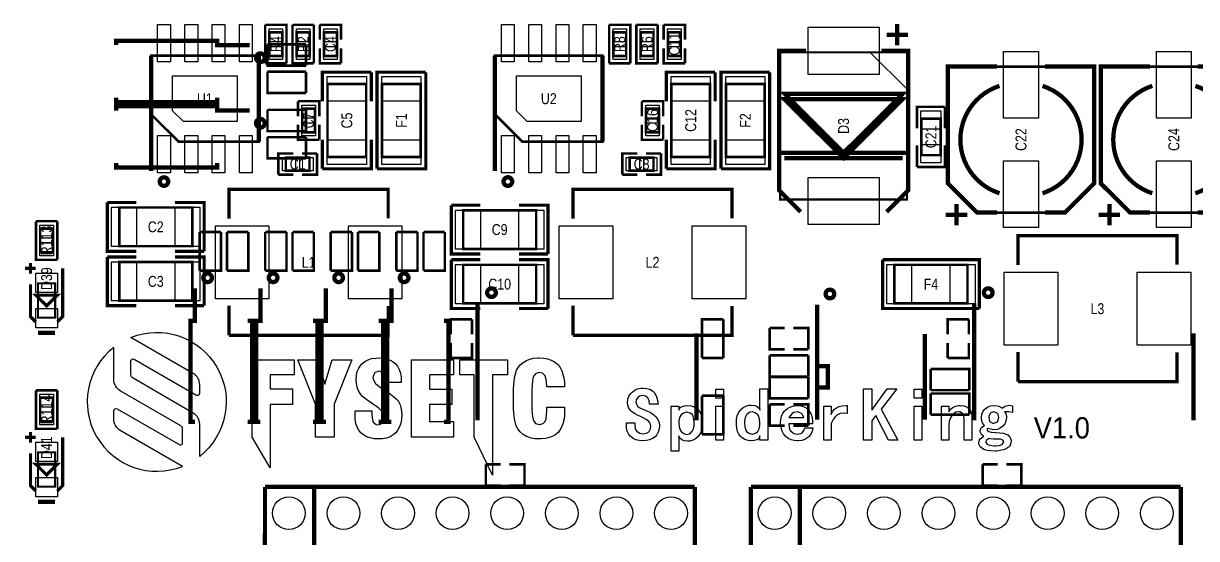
# Model space of a CAD drawing. Extents: x -26 to 196, y -14 to 133.
# Drawn here: x 24.6 to 79.2, y 47.1 to 71.1 of the extents above; entities that cross this region are included whole.
import ezdxf
from ezdxf.enums import TextEntityAlignment as Align

# ---------------------------------------------------------------- set-up
doc = ezdxf.new("R2010")
doc.units = 0
doc.header["$MEASUREMENT"] = 0
doc.layers.add('2', color=212, linetype='CONTINUOUS')

msp = doc.modelspace()

# ---------------------------------------------------------------- linework, layer by layer
at = {"layer": '2'}
for points in [[(31.41472, 69.27469), (30.81528, 69.27469), (30.81528, 71.02475), (31.41472, 71.02475)], [(32.68472, 69.27469), (32.08528, 69.27469), (32.08528, 71.02475), (32.68472, 71.02475)], [(33.95472, 69.27469), (33.35528, 69.27469), (33.35528, 71.02475), (33.95472, 71.02475)], [(35.22472, 69.27469), (34.62528, 69.27469), (34.62528, 71.02475), (35.22472, 71.02475)], [(47.41672, 69.27469), (46.81728, 69.27469), (46.81728, 71.02475), (47.41672, 71.02475)], [(48.68672, 69.27469), (48.08728, 69.27469), (48.08728, 71.02475), (48.68672, 71.02475)], [(49.95672, 69.27469), (49.35728, 69.27469), (49.35728, 71.02475), (49.95672, 71.02475)], [(51.22672, 69.27469), (50.62728, 69.27469), (50.62728, 71.02475), (51.22672, 71.02475)], [(36.00704, 70.81774), (36.63696, 70.81774), (36.63696, 70.20814), (36.00704, 70.20814)], [(37.90696, 70.20814), (37.27704, 70.20814), (37.27704, 70.81774), (37.90696, 70.81774)], [(38.54704, 70.81774), (39.17696, 70.81774), (39.17696, 70.20814), (38.54704, 70.20814)], [(52.00904, 70.81774), (52.63896, 70.81774), (52.63896, 70.20814), (52.00904, 70.20814)], [(53.90896, 70.20814), (53.27904, 70.20814), (53.27904, 70.81774), (53.90896, 70.81774)], [(54.54904, 70.81774), (55.17896, 70.81774), (55.17896, 70.20814), (54.54904, 70.20814)], [(61.08827, 70.88886), (64.38773, 70.88886), (64.38773, 68.68922), (61.08827, 68.68922)], [(36.00704, 69.99986), (36.63696, 69.99986), (36.63696, 69.39026), (36.00704, 69.39026)], [(37.90696, 69.39026), (37.27704, 69.39026), (37.27704, 69.99986), (37.90696, 69.99986)], [(38.54704, 69.99986), (39.17696, 69.99986), (39.17696, 69.39026), (38.54704, 69.39026)], [(52.00904, 69.99986), (52.63896, 69.99986), (52.63896, 69.39026), (52.00904, 69.39026)], [(53.90896, 69.39026), (53.27904, 69.39026), (53.27904, 69.99986), (53.90896, 69.99986)], [(54.54904, 69.99986), (55.17896, 69.99986), (55.17896, 69.39026), (54.54904, 69.39026)], [(65.68948, 69.72046), (65.68948, 68.0085), (63.97752, 69.72046)], [(71.80326, 66.65468), (70.18274, 66.65468), (70.18274, 69.75348), (71.80326, 69.75348)], [(78.91526, 66.65468), (77.29474, 66.65468), (77.29474, 69.75348), (78.91526, 69.75348)], [(34.52114, 66.49974), (32.01924, 66.49974), (31.51886, 67.00012), (31.51886, 68.62826), (34.52114, 68.62826)], [(40.53459, 67.44335), (38.71341, 67.44335), (38.71341, 68.60413), (40.53459, 68.60413)], [(43.07459, 67.44335), (41.25341, 67.44335), (41.25341, 68.60413), (43.07459, 68.60413)], [(50.52314, 66.49974), (48.02124, 66.49974), (47.52086, 67.00012), (47.52086, 68.62826), (50.52314, 68.62826)], [(56.53659, 67.44335), (54.71541, 67.44335), (54.71541, 68.60413), (56.53659, 68.60413)], [(59.07659, 67.44335), (57.25541, 67.44335), (57.25541, 68.60413), (59.07659, 68.60413)], [(38.16096, 66.65214), (37.53104, 66.65214), (37.53104, 67.26174), (38.16096, 67.26174)], [(54.16296, 66.65214), (53.53304, 66.65214), (53.53304, 67.26174), (54.16296, 67.26174)], [(67.26682, 66.14033), (66.33718, 66.14033), (66.33718, 67.00139), (67.26682, 67.00139)], [(38.16096, 65.83426), (37.53104, 65.83426), (37.53104, 66.44386), (38.16096, 66.44386)], [(54.16296, 65.83426), (53.53304, 65.83426), (53.53304, 66.44386), (54.16296, 66.44386)], [(31.41472, 64.10325), (30.81528, 64.10325), (30.81528, 65.85331), (31.41472, 65.85331)], [(32.68472, 64.10325), (32.08528, 64.10325), (32.08528, 65.85331), (32.68472, 65.85331)], [(33.95472, 64.10325), (33.35528, 64.10325), (33.35528, 65.85331), (33.95472, 65.85331)], [(35.22472, 64.10325), (34.62528, 64.10325), (34.62528, 65.85331), (35.22472, 65.85331)], [(40.53459, 64.49187), (38.71341, 64.49187), (38.71341, 65.65265), (40.53459, 65.65265)], [(43.07459, 64.49187), (41.25341, 64.49187), (41.25341, 65.65265), (43.07459, 65.65265)], [(47.41672, 64.10325), (46.81728, 64.10325), (46.81728, 65.85331), (47.41672, 65.85331)], [(48.68672, 64.10325), (48.08728, 64.10325), (48.08728, 65.85331), (48.68672, 65.85331)], [(49.95672, 64.10325), (49.35728, 64.10325), (49.35728, 65.85331), (49.95672, 65.85331)], [(51.22672, 64.10325), (50.62728, 64.10325), (50.62728, 65.85331), (51.22672, 65.85331)], [(56.53659, 64.49187), (54.71541, 64.49187), (54.71541, 65.65265), (56.53659, 65.65265)], [(59.07659, 64.49187), (57.25541, 64.49187), (57.25541, 65.65265), (59.07659, 65.65265)], [(67.26682, 64.57061), (66.33718, 64.57061), (66.33718, 65.43167), (67.26682, 65.43167)], [(37.23386, 64.83096), (37.23386, 64.20104), (36.62426, 64.20104), (36.62426, 64.83096)], [(38.05174, 64.83096), (38.05174, 64.20104), (37.44214, 64.20104), (37.44214, 64.83096)], [(53.23586, 64.83096), (53.23586, 64.20104), (52.62626, 64.20104), (52.62626, 64.83096)], [(54.05374, 64.83096), (54.05374, 64.20104), (53.44414, 64.20104), (53.44414, 64.83096)], [(71.80326, 61.56452), (70.18274, 61.56452), (70.18274, 64.66332), (71.80326, 64.66332)], [(78.91526, 61.56452), (77.29474, 61.56452), (77.29474, 64.66332), (78.91526, 64.66332)], [(64.38773, 61.69914), (61.08827, 61.69914), (61.08827, 63.89878), (64.38773, 63.89878)], [(29.83865, 62.50559), (29.83865, 60.68441), (28.67787, 60.68441), (28.67787, 62.50559)], [(32.79013, 62.50559), (32.79013, 60.68441), (31.62935, 60.68441), (31.62935, 62.50559)], [(45.84065, 62.37859), (45.84065, 60.55741), (44.67987, 60.55741), (44.67987, 62.37859)], [(48.79213, 62.37859), (48.79213, 60.55741), (47.63135, 60.55741), (47.63135, 62.37859)], [(25.96896, 61.06414), (25.33904, 61.06414), (25.33904, 61.67374), (25.96896, 61.67374)], [(33.50768, 58.2422), (33.50768, 61.6458), (35.99688, 61.6458), (35.99688, 58.2422)], [(39.69512, 58.2422), (39.69512, 61.6458), (42.18432, 61.6458), (42.18432, 58.2422)], [(49.50968, 58.2422), (49.50968, 61.6458), (51.99888, 61.6458), (51.99888, 58.2422)], [(55.69712, 58.2422), (55.69712, 61.6458), (58.18632, 61.6458), (58.18632, 58.2422)], [(25.96896, 60.24626), (25.33904, 60.24626), (25.33904, 60.85586), (25.96896, 60.85586)], [(29.83865, 59.96559), (29.83865, 58.14441), (28.67787, 58.14441), (28.67787, 59.96559)], [(32.79013, 59.96559), (32.79013, 58.14441), (31.62935, 58.14441), (31.62935, 59.96559)], [(45.84065, 59.83859), (45.84065, 58.01741), (44.67987, 58.01741), (44.67987, 59.83859)], [(48.79213, 59.83859), (48.79213, 58.01741), (47.63135, 58.01741), (47.63135, 59.83859)], [(64.7446, 58.01614), (64.7446, 59.83732), (65.90538, 59.83732), (65.90538, 58.01614)], [(67.69608, 58.01614), (67.69608, 59.83732), (68.85686, 59.83732), (68.85686, 58.01614)], [(25.15362, 59.44108), (26.15438, 59.44108), (26.15438, 58.54192), (25.15362, 58.54192)], [(70.21068, 56.0832), (70.21068, 59.4868), (72.69988, 59.4868), (72.69988, 56.0832)], [(76.39812, 56.0832), (76.39812, 59.4868), (78.88732, 59.4868), (78.88732, 56.0832)], [(26.15438, 56.89092), (25.15362, 56.89092), (25.15362, 57.79008), (26.15438, 57.79008)], [(35.21456, 51.80584), (35.21456, 55.40502), (37.17798, 55.40502), (37.17798, 54.70652), (36.06038, 54.70652), (36.06038, 54.0512), (37.09416, 54.0512), (37.09416, 53.3273), (36.06038, 53.3273), (36.06038, 50.37836)], [(39.03472, 51.80584), (38.17112, 51.80584), (38.17112, 53.32984), (37.34562, 55.40502), (38.24986, 55.40502), (38.5953, 54.26456), (38.94836, 55.40502), (39.86022, 55.40502), (39.03472, 53.32984)], [(42.08272, 52.28336), (42.00398, 52.13604), (41.90238, 52.00904), (41.77792, 51.90236), (41.63314, 51.82108), (41.4655, 51.76012), (41.28262, 51.7271), (41.10228, 51.71948), (40.89146, 51.72964), (40.7035, 51.7652), (40.5384, 51.82108), (40.3987, 51.90236), (40.28186, 51.99888), (40.1828, 52.1208), (40.10406, 52.26812), (40.05072, 52.43322), (40.01516, 52.62372), (40.005, 52.82946), (40.00754, 52.90312), (40.01516, 53.02504), (40.78732, 53.02504), (40.78732, 52.9209), (40.80002, 52.69992), (40.83812, 52.5399), (40.8559, 52.5018), (40.9829, 52.39512), (41.09212, 52.37988), (41.25976, 52.43322), (41.30294, 52.47386), (41.37152, 52.62626), (41.38168, 52.72532), (41.3512, 52.86502), (41.26992, 53.00218), (41.13022, 53.1368), (41.00322, 53.2257), (40.91178, 53.2892), (40.87114, 53.3146), (40.66032, 53.46192), (40.49268, 53.58892), (40.35806, 53.69814), (40.26916, 53.79466), (40.23868, 53.83022), (40.15232, 53.9877), (40.10406, 54.12486), (40.0685, 54.30012), (40.05834, 54.48046), (40.07104, 54.68112), (40.11168, 54.85892), (40.17772, 55.01894), (40.2717, 55.15864), (40.33012, 55.22214), (40.45966, 55.32628), (40.60952, 55.40756), (40.7797, 55.45836), (40.9702, 55.4863), (41.0845, 55.49138), (41.29024, 55.47868), (41.4782, 55.44566), (41.6433, 55.38724), (41.78554, 55.30596), (41.87952, 55.22722), (41.98366, 55.10276), (42.06494, 54.95544), (42.12082, 54.78526), (42.14622, 54.59476), (42.15384, 54.46268), (42.1513, 54.40426), (42.14876, 54.34584), (41.39438, 54.34584), (41.39438, 54.38902), (41.3766, 54.59476), (41.32326, 54.74716), (41.18864, 54.85638), (41.10736, 54.86908), (40.93972, 54.81066), (40.91432, 54.78526), (40.84828, 54.62524), (40.84066, 54.5592), (40.87368, 54.43474), (40.96258, 54.30266), (41.1099, 54.17058), (41.25468, 54.07152), (41.36898, 53.99786), (41.45788, 53.93944), (41.65854, 53.80736), (41.81856, 53.6829), (41.94048, 53.57114), (42.0243, 53.46954), (42.0243, 53.467), (42.10558, 53.30444), (42.14368, 53.1876), (42.17416, 53.0098), (42.18178, 52.84216), (42.17162, 52.63642), (42.1386, 52.451)], [(44.59478, 51.80584), (42.63644, 51.80584), (42.63644, 55.40502), (44.59478, 55.40502), (44.59478, 54.70652), (43.47464, 54.70652), (43.47464, 54.04358), (44.50842, 54.04358), (44.50842, 53.32222), (43.47464, 53.32222), (43.47464, 52.53736), (44.59478, 52.53736)], [(47.10684, 55.40502), (47.10684, 54.70652), (46.39818, 54.70652), (46.39818, 50.0253), (45.5549, 51.80584), (45.5549, 54.70652), (44.88434, 54.70652), (44.88434, 55.40502)], [(47.50562, 52.32908), (47.45228, 52.50942), (47.42434, 52.65674), (47.4091, 52.78628), (47.3964, 52.94122), (47.3837, 53.1241), (47.37862, 53.33238), (47.37608, 53.5686), (47.37608, 53.60416), (47.37862, 53.84546), (47.3837, 54.05628), (47.39386, 54.2417), (47.40656, 54.40172), (47.41926, 54.53634), (47.42434, 54.55412), (47.46752, 54.75732), (47.52594, 54.92496), (47.57928, 55.02148), (47.69358, 55.16626), (47.82566, 55.28564), (47.97806, 55.372), (48.13554, 55.43296), (48.3108, 55.4736), (48.50638, 55.48884), (48.56734, 55.49138), (48.77562, 55.48122), (48.96358, 55.4482), (49.13376, 55.39232), (49.28108, 55.31358), (49.40554, 55.21452), (49.45634, 55.16372), (49.55032, 55.0418), (49.62398, 54.89702), (49.6824, 54.737), (49.72304, 54.55666), (49.7459, 54.35346), (49.75098, 54.1782), (49.75098, 54.14518), (48.9331, 54.14772), (48.9204, 54.37632), (48.88992, 54.55158), (48.84928, 54.66334), (48.7299, 54.78272), (48.58258, 54.81066), (48.41494, 54.76748), (48.30826, 54.6354), (48.30572, 54.63286), (48.28032, 54.53888), (48.25746, 54.40426), (48.24476, 54.229), (48.23206, 54.00548), (48.22952, 53.74386), (48.22952, 53.67274), (48.22952, 53.60416), (48.23206, 53.3273), (48.23968, 53.09108), (48.25238, 52.8955), (48.27016, 52.74056), (48.29048, 52.6288), (48.30572, 52.58308), (48.40478, 52.44338), (48.56734, 52.39258), (48.58258, 52.39258), (48.75784, 52.4383), (48.84928, 52.53228), (48.89246, 52.65674), (48.91786, 52.84216), (48.92294, 53.04028), (48.92294, 53.19776), (49.75098, 53.19776), (49.75606, 53.12918), (49.75606, 53.01742), (49.74844, 52.79644), (49.7205, 52.59832), (49.67732, 52.42052), (49.61636, 52.26558), (49.54016, 52.12842), (49.4665, 52.03952), (49.34966, 51.9303), (49.2125, 51.84648), (49.05248, 51.78298), (48.87214, 51.7398), (48.66894, 51.71948), (48.58258, 51.71948), (48.38446, 51.7271), (48.20158, 51.76012), (48.03902, 51.81092), (47.98314, 51.83632), (47.82566, 51.92776), (47.69104, 52.0446), (47.57928, 52.18938)], [(53.07838, 51.6763), (52.94884, 51.7398), (52.83708, 51.82616), (52.82692, 51.83632), (52.73548, 51.95062), (52.67198, 52.08524), (52.63896, 52.2351), (52.63388, 52.33416), (52.63388, 52.46116), (53.0225, 52.46116), (53.0225, 52.3494), (53.0479, 52.18684), (53.12156, 52.06746), (53.13426, 52.0573), (53.2638, 51.9811), (53.39842, 51.95824), (53.56352, 51.9811), (53.6829, 52.04968), (53.68798, 52.0573), (53.75656, 52.19192), (53.7718, 52.32146), (53.7337, 52.45862), (53.66004, 52.54498), (53.55844, 52.62626), (53.4162, 52.705), (53.3146, 52.75072), (53.14696, 52.82438), (53.00472, 52.90058), (52.89296, 52.9844), (52.84216, 53.03012), (52.75072, 53.15204), (52.69992, 53.2892), (52.68976, 53.4035), (52.705, 53.56352), (52.75326, 53.70576), (52.83454, 53.82768), (52.89804, 53.89118), (53.01996, 53.98516), (53.15458, 54.04612), (53.3019, 54.07914), (53.39842, 54.08422), (53.57114, 54.07152), (53.71846, 54.03088), (53.84038, 53.9623), (53.9369, 53.86578), (53.93944, 53.86324), (54.01564, 53.72862), (54.07152, 53.58638), (54.09946, 53.43652), (54.10454, 53.33492), (53.70322, 53.33492), (53.69052, 53.49748), (53.6321, 53.62702), (53.5178, 53.71592), (53.39842, 53.73878), (53.24094, 53.7083), (53.1622, 53.65496), (53.08854, 53.53304), (53.07838, 53.44414), (53.11648, 53.29936), (53.14696, 53.2511), (53.2257, 53.1876), (53.36794, 53.11394), (53.53558, 53.04282), (53.69052, 52.97678), (53.82514, 52.89804), (53.94452, 52.80914), (54.00802, 52.75072), (54.102, 52.62118), (54.15788, 52.48402), (54.17566, 52.3494), (54.16042, 52.1843), (54.11724, 52.03952), (54.04866, 51.91252), (53.96484, 51.82108), (53.848, 51.73472), (53.71338, 51.6763), (53.56352, 51.6382), (53.39842, 51.6255), (53.23078, 51.6382)], [(56.79694, 53.61178), (56.79694, 54.04358), (57.15762, 54.04358), (57.15762, 53.61178)], [(58.7883, 51.72964), (58.72226, 51.68138), (58.57748, 51.6382), (58.4454, 51.6255), (58.29046, 51.64328), (58.14822, 51.689), (58.02122, 51.76774), (57.94502, 51.83632), (57.86628, 51.94046), (57.80786, 52.06746), (57.76976, 52.21986), (57.75198, 52.39004), (57.74944, 52.46116), (57.7596, 52.63642), (57.79262, 52.7939), (57.84596, 52.92852), (57.91962, 53.04282), (57.94502, 53.07076), (58.06186, 53.1749), (58.19394, 53.24602), (58.33618, 53.28412), (58.4454, 53.29428), (58.60542, 53.27396), (58.72226, 53.22316), (58.83402, 53.11648), (58.84672, 53.05552), (58.84672, 54.05882), (59.2074, 54.05882), (59.2074, 51.65344), (58.84672, 51.65344), (58.84672, 51.86172)], [(63.67018, 51.65344), (63.67018, 54.05882), (64.0588, 54.05882), (64.0588, 53.05552), (64.76492, 54.05882), (65.20942, 54.05882), (64.48806, 53.0987), (65.2653, 51.65344), (64.8335, 51.65344), (64.2366, 52.8066), (64.0588, 52.55768), (64.0588, 51.65344)], [(66.0146, 53.61178), (66.0146, 54.04358), (66.37528, 54.04358), (66.37528, 53.61178)], [(25.96896, 53.19014), (25.33904, 53.19014), (25.33904, 53.79974), (25.96896, 53.79974)], [(25.96896, 52.37226), (25.33904, 52.37226), (25.33904, 52.98186), (25.96896, 52.98186)], [(55.09006, 51.78806), (55.0672, 51.86172), (55.0672, 51.15306), (54.71922, 51.15306), (54.71922, 53.2511), (55.0672, 53.2511), (55.0672, 53.05552), (55.13832, 53.17744), (55.19166, 53.21046), (55.33136, 53.26126), (55.48122, 53.27904), (55.6387, 53.26126), (55.7784, 53.213), (55.90286, 53.13426), (55.9689, 53.07076), (56.05272, 52.96408), (56.11622, 52.83708), (56.15686, 52.68976), (56.17464, 52.52212), (56.17718, 52.46116), (56.16702, 52.28336), (56.134, 52.12588), (56.08066, 51.99126), (56.007, 51.87696), (55.9689, 51.83632), (55.8546, 51.72964), (55.72506, 51.65598), (55.58282, 51.62042), (55.48122, 51.6128), (55.3212, 51.63312), (55.20436, 51.68138)], [(55.0672, 52.46116), (55.08244, 52.28844), (55.12816, 52.14874), (55.17642, 52.07), (55.29834, 51.96586), (55.42788, 51.9303), (55.57774, 51.96332), (55.68442, 52.05984), (55.69204, 52.07), (55.75046, 52.19192), (55.78348, 52.34686), (55.78856, 52.46116), (55.77586, 52.63134), (55.73522, 52.77358), (55.70474, 52.83454), (55.59298, 52.92598), (55.44312, 52.96154), (55.42788, 52.96154), (55.2831, 52.92598), (55.17642, 52.83454), (55.10784, 52.71262), (55.07228, 52.56276)], [(56.79694, 51.65344), (56.79694, 53.2511), (57.15762, 53.2511), (57.15762, 51.65344)], [(58.12536, 52.46116), (58.13806, 52.2859), (58.18124, 52.14366), (58.22188, 52.07), (58.33364, 51.9811), (58.4835, 51.94554), (58.50128, 51.94554), (58.63844, 51.9811), (58.7502, 52.07), (58.80862, 52.19192), (58.84164, 52.34686), (58.84672, 52.46116), (58.83148, 52.63134), (58.7883, 52.77104), (58.7502, 52.83454), (58.62828, 52.94122), (58.50128, 52.97424), (58.34888, 52.94376), (58.23458, 52.85486), (58.22188, 52.83454), (58.16092, 52.7177), (58.13044, 52.56276)], [(60.79744, 51.64836), (60.6425, 51.62804), (60.59932, 51.6255), (60.43676, 51.6382), (60.29198, 51.67884), (60.1599, 51.74488), (60.04306, 51.83632), (60.03036, 51.84902), (59.93892, 51.95824), (59.87542, 52.08778), (59.8297, 52.23256), (59.80938, 52.39512), (59.80938, 52.46116), (59.81954, 52.62626), (59.8551, 52.77612), (59.91606, 52.91074), (60.00242, 53.02758), (60.03036, 53.05552), (60.14466, 53.15204), (60.27674, 53.22062), (60.42152, 53.26126), (60.579, 53.27904), (60.59932, 53.27904), (60.75934, 53.2638), (60.90412, 53.22062), (61.03112, 53.14442), (61.0997, 53.08346), (61.17336, 52.98694), (61.22924, 52.86756), (61.26988, 52.7177), (61.28766, 52.54498), (61.29274, 52.41798), (60.18276, 52.41798), (60.20054, 52.24526), (60.25896, 52.11318), (60.30722, 52.0573), (60.42914, 51.97602), (60.58408, 51.94554), (60.59932, 51.94554), (60.75426, 51.97348), (60.8076, 52.00142), (60.88888, 52.11064), (60.93206, 52.23764), (61.30544, 52.23764), (61.27496, 52.08016), (61.214, 51.943), (61.1251, 51.82616), (61.07176, 51.78044), (60.93968, 51.69916)], [(60.77966, 52.90566), (60.64758, 52.96662), (60.57138, 52.97424), (60.41898, 52.94376), (60.3504, 52.90566), (60.24626, 52.79644), (60.198, 52.71008), (60.88888, 52.71008), (60.83046, 52.8574)], [(61.82106, 53.2511), (62.1665, 53.2511), (62.1665, 52.86248), (62.21984, 52.99964), (62.32144, 53.1114), (62.40272, 53.16728), (62.52972, 53.2257), (62.6745, 53.26126), (62.84214, 53.27904), (62.9031, 53.27904), (62.9031, 52.90566), (62.72784, 52.91328), (62.57798, 52.8955), (62.45352, 52.84216), (62.4459, 52.83454), (62.34176, 52.74564), (62.25032, 52.62372), (62.17158, 52.47132), (62.1665, 52.46116), (62.1665, 51.65344), (61.82106, 51.65344)], [(66.0146, 51.65344), (66.0146, 53.2511), (66.37528, 53.2511), (66.37528, 51.65344)], [(67.29222, 51.65344), (67.29222, 53.2511), (67.63766, 53.2511), (67.63766, 52.97424), (67.71132, 53.0987), (67.818, 53.18252), (67.945, 53.24348), (68.0974, 53.2765), (68.17868, 53.27904), (68.34632, 53.26126), (68.48094, 53.20284), (68.5673, 53.12664), (68.65366, 53.00726), (68.69938, 52.86502), (68.70446, 52.76596), (68.70446, 51.65344), (68.34378, 51.65344), (68.34378, 52.68214), (68.31584, 52.83708), (68.2752, 52.90566), (68.15074, 52.98186), (68.09486, 52.98694), (67.9577, 52.959), (67.83578, 52.86756), (67.79006, 52.82184), (67.70624, 52.69484), (67.65544, 52.5526), (67.63766, 52.39766), (67.63766, 52.39004), (67.63766, 51.65344)], [(69.44106, 52.2097), (69.42582, 52.18176), (69.41312, 52.12588), (69.49694, 52.0573), (69.61124, 52.02682), (69.79666, 52.01412), (69.81444, 52.01412), (70.01256, 52.00904), (70.17512, 51.98618), (70.30466, 51.94554), (70.38594, 51.9049), (70.49008, 51.78552), (70.5358, 51.64836), (70.53834, 51.6128), (70.5104, 51.46548), (70.43674, 51.35118), (70.3072, 51.26736), (70.30212, 51.26482), (70.16496, 51.20894), (70.01764, 51.17338), (69.85762, 51.1556), (69.78904, 51.15306), (69.596, 51.16068), (69.43344, 51.181), (69.29882, 51.21656), (69.22008, 51.25212), (69.09308, 51.35372), (69.03212, 51.47818), (69.0245, 51.54168), (69.06768, 51.68392), (69.09308, 51.72456), (69.21754, 51.81854), (69.26072, 51.83632), (69.14896, 51.9176), (69.09816, 52.05476), (69.09308, 52.09794), (69.14134, 52.24018), (69.1642, 52.26558), (69.28866, 52.3494), (69.20484, 52.46878), (69.19214, 52.5018), (69.1515, 52.64912), (69.14896, 52.71008), (69.16928, 52.86756), (69.22516, 53.00472), (69.3166, 53.1114), (69.43598, 53.20538), (69.57314, 53.26126), (69.72808, 53.27904), (69.73316, 53.27904), (69.89064, 53.25872), (69.95414, 53.2384), (70.09384, 53.1622), (70.10908, 53.15458), (70.231, 53.23078), (70.30212, 53.26634), (70.43674, 53.28666), (70.59422, 53.26634), (70.59422, 52.9463), (70.42404, 52.97678), (70.358, 52.98694), (70.2183, 52.97424), (70.28688, 52.90566), (70.31482, 52.75834), (70.31482, 52.71008), (70.2945, 52.5526), (70.23862, 52.41544), (70.14972, 52.30622), (70.03034, 52.21478), (69.89318, 52.1589), (69.7357, 52.14112), (69.73316, 52.14112), (69.58076, 52.16906)], [(69.8754, 52.49164), (69.89826, 52.51704), (69.9516, 52.64912), (69.95414, 52.71008), (69.92366, 52.86502), (69.89826, 52.90566), (69.7738, 52.9717), (69.73316, 52.97424), (69.5833, 52.9336), (69.55282, 52.90566), (69.49948, 52.7685), (69.49694, 52.71008), (69.52742, 52.5526), (69.55282, 52.51704), (69.68236, 52.44846), (69.73316, 52.44592)], [(25.15362, 51.56708), (26.15438, 51.56708), (26.15438, 50.66792), (25.15362, 50.66792)], [(70.0405, 51.7017), (69.87032, 51.70932), (69.72046, 51.70932), (69.56552, 51.72964), (69.50964, 51.73726), (69.38518, 51.65344), (69.34454, 51.56962), (69.4309, 51.46548), (69.44106, 51.4604), (69.55282, 51.42484), (69.723, 51.40452), (69.80174, 51.40452), (69.97954, 51.41976), (70.104, 51.45786), (70.10908, 51.4604), (70.19036, 51.57978), (70.19036, 51.58486), (70.14972, 51.66868)], [(26.15438, 49.01692), (25.15362, 49.01692), (25.15362, 49.91608), (26.15438, 49.91608)]]:
    msp.add_lwpolyline(points, close=True, dxfattribs=at)
for points, const_width in [([(36.8173, 69.20484), (36.8173, 71.00316), (35.8267, 71.00316)], 0.11938), ([(35.8267, 69.20484), (35.8267, 71.00316)], 0.11938), ([(37.0967, 71.00316), (37.0967, 69.20484), (38.0873, 69.20484)], 0.11938), ([(38.0873, 71.00316), (37.0967, 71.00316)], 0.11938), ([(38.0873, 71.00316), (38.0873, 69.20484)], 0.11938), ([(39.3573, 70.30466), (39.3573, 71.00316), (38.3667, 71.00316)], 0.11938), ([(38.3667, 70.30466), (38.3667, 71.00316)], 0.11938), ([(52.8193, 69.20484), (52.8193, 71.00316), (51.8287, 71.00316)], 0.11938), ([(51.8287, 69.20484), (51.8287, 71.00316)], 0.11938), ([(53.0987, 71.00316), (53.0987, 69.20484), (54.0893, 69.20484)], 0.11938), ([(54.0893, 71.00316), (53.0987, 71.00316)], 0.11938), ([(54.0893, 71.00316), (54.0893, 69.20484)], 0.11938), ([(55.3593, 70.30466), (55.3593, 71.00316), (54.3687, 71.00316)], 0.11938), ([(54.3687, 70.30466), (54.3687, 71.00316)], 0.11938), ([(65.23736, 70.04304), (65.23736, 71.0438)], 0.20066), ([(36.02228, 70.65518), (36.62172, 70.65518), (36.62172, 69.55282), (36.02228, 69.55282), (36.02228, 70.65518)], 0.11938), ([(37.89172, 69.55282), (37.29228, 69.55282), (37.29228, 70.65518), (37.89172, 70.65518), (37.89172, 69.55282)], 0.11938), ([(38.56228, 70.65518), (39.16172, 70.65518), (39.16172, 69.55282), (38.56228, 69.55282), (38.56228, 70.65518)], 0.11938), ([(52.02428, 70.65518), (52.62372, 70.65518), (52.62372, 69.55282), (52.02428, 69.55282), (52.02428, 70.65518)], 0.11938), ([(53.89372, 69.55282), (53.29428, 69.55282), (53.29428, 70.65518), (53.89372, 70.65518), (53.89372, 69.55282)], 0.11938), ([(54.56428, 70.65518), (55.16372, 70.65518), (55.16372, 69.55282), (54.56428, 69.55282), (54.56428, 70.65518)], 0.11938), ([(65.73774, 70.54342), (64.73698, 70.54342)], 0.20066), ([(35.1028, 70.05828), (33.5915, 70.05828), (33.5915, 70.26402), (28.8925, 70.26402), (28.8925, 70.05828)], 0.20066), ([(37.72916, 69.1007), (35.93084, 69.1007), (35.93084, 70.0913)], 0.11938), ([(37.72916, 70.0913), (35.93084, 70.0913)], 0.11938), ([(37.72916, 70.0913), (37.72916, 69.1007)], 0.11938), ([(38.3667, 69.90334), (38.3667, 69.20484), (39.3573, 69.20484)], 0.11938), ([(39.3573, 69.90334), (39.3573, 69.20484)], 0.11938), ([(54.3687, 69.90334), (54.3687, 69.20484), (55.3593, 69.20484)], 0.11938), ([(55.3593, 69.90334), (55.3593, 69.20484)], 0.11938), ([(60.73902, 62.2935), (59.73826, 63.29426), (59.73826, 69.79412), (60.98794, 69.79412)], 0.20066), ([(64.48806, 69.79412), (65.73774, 69.79412), (65.73774, 63.29426), (64.73698, 62.2935)], 0.20066), ([(30.51556, 64.20358), (30.51556, 69.56298)], 0.20066), ([(35.51936, 65.56502), (31.79064, 65.56502), (30.52064, 66.83502), (30.52064, 69.56298), (35.51936, 69.56298), (35.51936, 65.56502)], 0.11938), ([(35.52444, 65.56502), (35.52444, 69.56298)], 0.20066), ([(46.51756, 64.20358), (46.51756, 69.56298)], 0.20066), ([(51.52136, 65.56502), (47.79264, 65.56502), (46.52264, 66.83502), (46.52264, 69.56298), (51.52136, 69.56298), (51.52136, 65.56502)], 0.11938), ([(51.52644, 65.56502), (51.52644, 69.56298)], 0.20066), ([(65.68948, 62.86754), (59.78652, 62.86754), (59.78652, 69.72046), (65.68948, 69.72046), (65.68948, 62.86754)], 0.09906), ([(35.8267, 69.20484), (36.8173, 69.20484)], 0.11938), ([(37.72916, 67.8307), (35.93084, 67.8307), (35.93084, 68.8213)], 0.11938), ([(37.72916, 68.8213), (35.93084, 68.8213)], 0.11938), ([(37.72916, 68.8213), (37.72916, 67.8307)], 0.11938), ([(38.48862, 67.44716), (38.48862, 68.79844), (40.75938, 68.79844)], 0.14986), ([(40.75938, 67.44716), (40.75938, 68.79844)], 0.14986), ([(41.02862, 64.29756), (41.02862, 68.79844), (43.29938, 68.79844)], 0.14986), ([(43.29938, 68.79844), (43.29938, 64.29756), (41.02862, 64.29756)], 0.14986), ([(51.8287, 69.20484), (52.8193, 69.20484)], 0.11938), ([(54.49062, 67.44716), (54.49062, 68.79844), (56.76138, 68.79844)], 0.14986), ([(56.76138, 67.44716), (56.76138, 68.79844)], 0.14986), ([(57.03062, 64.29756), (57.03062, 68.79844), (59.30138, 68.79844)], 0.14986), ([(59.30138, 68.79844), (59.30138, 64.29756), (57.03062, 64.29756)], 0.14986), ([(69.88302, 69.06006), (67.59194, 69.06006), (67.59194, 63.61938), (68.95338, 62.25794), (69.88302, 62.25794)], 0.20066), ([(67.59194, 69.06006), (74.39406, 69.06006), (74.39406, 63.61938), (73.03262, 62.25794), (68.95338, 62.25794), (67.59194, 63.61938), (67.59194, 69.06006)], 0.11938), ([(72.10298, 69.06006), (74.39406, 69.06006), (74.39406, 63.61938), (73.03262, 62.25794), (72.10298, 62.25794)], 0.20066), ([(76.99502, 69.06006), (74.70394, 69.06006), (74.70394, 63.61938), (76.06538, 62.25794), (76.99502, 62.25794)], 0.20066), ([(74.70394, 69.06006), (81.50606, 69.06006), (81.50606, 63.61938), (80.14462, 62.25794), (76.06538, 62.25794), (74.70394, 63.61938), (74.70394, 69.06006)], 0.11938), ([(79.21498, 69.06006), (81.50606, 69.06006), (81.50606, 63.61938), (80.14462, 62.25794), (79.21498, 62.25794)], 0.20066), ([(40.52316, 64.84874), (38.72484, 64.84874), (38.72484, 68.24726), (40.52316, 68.24726), (40.52316, 64.84874)], 0.11938), ([(43.06316, 64.84874), (41.26484, 64.84874), (41.26484, 68.24726), (43.06316, 68.24726), (43.06316, 64.84874)], 0.11938), ([(56.52516, 64.84874), (54.72684, 64.84874), (54.72684, 68.24726), (56.52516, 68.24726), (56.52516, 64.84874)], 0.11938), ([(59.06516, 64.84874), (57.26684, 64.84874), (57.26684, 68.24726), (59.06516, 68.24726), (59.06516, 64.84874)], 0.11938), ([(33.5915, 67.60972), (33.5915, 67.40398), (28.8925, 67.40398), (28.8925, 67.60972)], 0.20066), ([(62.738, 65.04432), (65.48882, 67.79514), (59.98718, 67.79514), (62.738, 65.04432)], 0.20066), ([(35.1028, 67.01028), (33.5915, 67.01028), (33.5915, 67.21602), (28.8925, 67.21602), (28.8925, 67.01028)], 0.20066), ([(38.3413, 66.74866), (38.3413, 67.44716), (37.3507, 67.44716)], 0.11938), ([(37.3507, 66.74866), (37.3507, 67.44716)], 0.11938), ([(38.14572, 65.99682), (37.54628, 65.99682), (37.54628, 67.09918), (38.14572, 67.09918), (38.14572, 65.99682)], 0.11938), ([(54.3433, 66.74866), (54.3433, 67.44716), (53.3527, 67.44716)], 0.11938), ([(53.3527, 66.74866), (53.3527, 67.44716)], 0.11938), ([(54.14772, 65.99682), (53.54828, 65.99682), (53.54828, 67.09918), (54.14772, 67.09918), (54.14772, 65.99682)], 0.11938), ([(62.738, 64.79286), (65.48882, 67.54368), (59.98718, 67.54368), (62.738, 64.79286)], 0.20066), ([(66.15684, 66.18478), (66.15684, 67.18554), (67.44716, 67.18554)], 0.11938), ([(67.44716, 66.18478), (67.44716, 67.18554)], 0.11938), ([(37.72916, 66.0527), (35.93084, 66.0527), (35.93084, 67.0433)], 0.11938), ([(37.72916, 67.0433), (35.93084, 67.0433)], 0.11938), ([(37.72916, 67.0433), (37.72916, 66.0527)], 0.11938), ([(67.25158, 64.9351), (66.35242, 64.9351), (66.35242, 66.6369), (67.25158, 66.6369), (67.25158, 64.9351)], 0.11938), ([(37.3507, 66.34734), (37.3507, 65.64884), (38.3413, 65.64884)], 0.11938), ([(38.3413, 66.34734), (38.3413, 65.64884)], 0.11938), ([(53.3527, 66.34734), (53.3527, 65.64884), (54.3433, 65.64884)], 0.11938), ([(54.3433, 66.34734), (54.3433, 65.64884)], 0.11938), ([(37.72916, 64.7827), (35.93084, 64.7827), (35.93084, 65.7733)], 0.11938), ([(37.72916, 65.7733), (35.93084, 65.7733)], 0.11938), ([(37.72916, 65.7733), (37.72916, 64.7827)], 0.11938), ([(40.75938, 65.64884), (40.75938, 64.29756), (38.48862, 64.29756)], 0.14986), ([(38.48862, 65.64884), (38.48862, 64.29756)], 0.14986), ([(56.76138, 65.64884), (56.76138, 64.29756), (54.49062, 64.29756)], 0.14986), ([(54.49062, 65.64884), (54.49062, 64.29756)], 0.14986), ([(37.13734, 65.0113), (36.43884, 65.0113), (36.43884, 64.0207)], 0.11938), ([(37.53866, 64.0207), (38.23716, 64.0207), (38.23716, 65.0113)], 0.11938), ([(37.53866, 65.0113), (38.23716, 65.0113)], 0.11938), ([(53.13934, 65.0113), (52.44084, 65.0113), (52.44084, 64.0207)], 0.11938), ([(53.54066, 64.0207), (54.23916, 64.0207), (54.23916, 65.0113)], 0.11938), ([(53.54066, 65.0113), (54.23916, 65.0113)], 0.11938), ([(59.78652, 65.04432), (65.68948, 65.04432)], 0.20066), ([(67.44716, 65.38722), (67.44716, 64.38646), (66.15684, 64.38646)], 0.11938), ([(66.15684, 65.38722), (66.15684, 64.38646)], 0.11938), ([(33.5915, 64.56172), (33.5915, 64.35598), (28.8925, 64.35598), (28.8925, 64.56172)], 0.20066), ([(37.88918, 64.81572), (37.88918, 64.21628), (36.78682, 64.21628), (36.78682, 64.81572), (37.88918, 64.81572)], 0.11938), ([(53.89118, 64.81572), (53.89118, 64.21628), (52.78882, 64.21628), (52.78882, 64.81572), (53.89118, 64.81572)], 0.11938), ([(65.48882, 64.79286), (59.98718, 64.79286)], 0.20066), ([(37.13734, 64.0207), (36.43884, 64.0207)], 0.11938), ([(53.13934, 64.0207), (52.44084, 64.0207)], 0.11938), ([(41.54678, 61.99378), (41.54678, 63.34506), (34.14522, 63.34506), (34.14522, 61.976)], 0.1524), ([(57.54878, 61.99378), (57.54878, 63.34506), (50.14722, 63.34506), (50.14722, 61.976)], 0.1524), ([(29.83484, 60.45962), (28.48356, 60.45962), (28.48356, 62.73038)], 0.14986), ([(29.83484, 62.73038), (28.48356, 62.73038)], 0.14986), ([(31.63316, 62.73038), (32.98444, 62.73038), (32.98444, 60.45962)], 0.14986), ([(32.43326, 62.49416), (32.43326, 60.69584), (29.03474, 60.69584), (29.03474, 62.49416), (32.43326, 62.49416)], 0.11938), ([(45.83684, 60.33262), (44.48556, 60.33262), (44.48556, 62.60338)], 0.14986), ([(45.83684, 62.60338), (44.48556, 62.60338)], 0.14986), ([(48.43526, 62.36716), (48.43526, 60.56884), (45.03674, 60.56884), (45.03674, 62.36716), (48.43526, 62.36716)], 0.11938), ([(47.63516, 62.60338), (48.98644, 62.60338), (48.98644, 60.33262)], 0.14986), ([(68.49364, 62.15888), (67.49288, 62.15888)], 0.20066), ([(67.99326, 62.65926), (67.99326, 61.6585)], 0.20066), ([(75.60564, 62.15888), (74.60488, 62.15888)], 0.20066), ([(75.10526, 62.65926), (75.10526, 61.6585)], 0.20066), ([(25.1587, 61.85916), (25.1587, 60.06084), (26.1493, 60.06084)], 0.11938), ([(26.1493, 61.85916), (25.1587, 61.85916)], 0.11938), ([(26.1493, 61.85916), (26.1493, 60.06084)], 0.11938), ([(25.95372, 60.40882), (25.35428, 60.40882), (25.35428, 61.51118), (25.95372, 61.51118), (25.95372, 60.40882)], 0.11938), ([(33.7693, 61.35116), (33.7693, 59.55284), (32.7787, 59.55284)], 0.11938), ([(32.7787, 61.35116), (33.7693, 61.35116)], 0.11938), ([(32.7787, 61.35116), (32.7787, 59.55284)], 0.11938), ([(35.0393, 61.35116), (35.0393, 59.55284), (34.0487, 59.55284)], 0.11938), ([(34.0487, 61.35116), (35.0393, 61.35116)], 0.11938), ([(34.0487, 61.35116), (34.0487, 59.55284)], 0.11938), ([(36.8173, 61.35116), (36.8173, 59.55284), (35.8267, 59.55284)], 0.11938), ([(35.8267, 61.35116), (36.8173, 61.35116)], 0.11938), ([(35.8267, 61.35116), (35.8267, 59.55284)], 0.11938), ([(38.0873, 61.35116), (38.0873, 59.55284), (37.0967, 59.55284)], 0.11938), ([(37.0967, 61.35116), (38.0873, 61.35116)], 0.11938), ([(37.0967, 61.35116), (37.0967, 59.55284)], 0.11938), ([(39.8653, 61.35116), (39.8653, 59.55284), (38.8747, 59.55284)], 0.11938), ([(38.8747, 61.35116), (39.8653, 61.35116)], 0.11938), ([(38.8747, 61.35116), (38.8747, 59.55284)], 0.11938), ([(41.1353, 61.35116), (41.1353, 59.55284), (40.1447, 59.55284)], 0.11938), ([(40.1447, 61.35116), (41.1353, 61.35116)], 0.11938), ([(40.1447, 61.35116), (40.1447, 59.55284)], 0.11938), ([(42.9133, 61.35116), (42.9133, 59.55284), (41.9227, 59.55284)], 0.11938), ([(41.9227, 61.35116), (42.9133, 61.35116)], 0.11938), ([(41.9227, 61.35116), (41.9227, 59.55284)], 0.11938), ([(44.1833, 61.35116), (44.1833, 59.55284), (43.1927, 59.55284)], 0.11938), ([(43.1927, 61.35116), (44.1833, 61.35116)], 0.11938), ([(43.1927, 61.35116), (43.1927, 59.55284)], 0.11938), ([(78.24978, 59.83478), (78.24978, 61.18606), (70.84822, 61.18606), (70.84822, 59.817)], 0.1524), ([(29.83484, 57.91962), (28.48356, 57.91962), (28.48356, 60.19038)], 0.14986), ([(29.83484, 60.19038), (28.48356, 60.19038)], 0.14986), ([(31.63316, 60.45962), (32.98444, 60.45962)], 0.14986), ([(31.63316, 60.19038), (32.98444, 60.19038), (32.98444, 57.91962)], 0.14986), ([(45.83684, 57.79262), (44.48556, 57.79262), (44.48556, 60.06338)], 0.14986), ([(45.83684, 60.06338), (44.48556, 60.06338)], 0.14986), ([(47.63516, 60.33262), (48.98644, 60.33262)], 0.14986), ([(47.63516, 60.06338), (48.98644, 60.06338), (48.98644, 57.79262)], 0.14986), ([(64.55156, 60.06338), (69.05244, 60.06338), (69.05244, 57.79262)], 0.14986), ([(69.05244, 57.79262), (64.55156, 57.79262), (64.55156, 60.06338)], 0.14986), ([(25.15362, 59.66714), (24.65324, 59.66714)], 0.14986), ([(24.9047, 59.41568), (24.9047, 59.91606)], 0.14986), ([(26.4033, 59.66714), (26.4033, 57.4167), (26.15438, 57.16524)], 0.14986), ([(32.43326, 59.95416), (32.43326, 58.15584), (29.03474, 58.15584), (29.03474, 59.95416), (32.43326, 59.95416)], 0.11938), ([(48.43526, 59.82716), (48.43526, 58.02884), (45.03674, 58.02884), (45.03674, 59.82716), (48.43526, 59.82716)], 0.11938), ([(65.10274, 58.02884), (65.10274, 59.82716), (68.50126, 59.82716), (68.50126, 58.02884), (65.10274, 58.02884)], 0.11938), ([(25.15362, 57.16524), (24.9047, 57.4167), (24.9047, 58.9153)], 0.14986), ([(25.25522, 58.9661), (26.05278, 58.9661), (26.05278, 57.3659), (25.25522, 57.3659), (25.25522, 58.9661)], 0.09906), ([(25.654, 57.91708), (25.15362, 58.41492), (26.15438, 58.41492), (25.654, 57.91708)], 0.14986), ([(32.55772, 58.7248), (32.55772, 57.2135), (32.35198, 57.2135), (32.35198, 52.5145), (32.55772, 52.5145)], 0.20066), ([(35.60572, 58.7248), (35.60572, 57.2135), (35.39998, 57.2135), (35.39998, 52.5145), (35.60572, 52.5145)], 0.20066), ([(38.65372, 58.7248), (38.65372, 57.2135), (38.44798, 57.2135), (38.44798, 52.5145), (38.65372, 52.5145)], 0.20066), ([(41.70172, 58.7248), (41.70172, 57.2135), (41.49598, 57.2135), (41.49598, 52.5145), (41.70172, 52.5145)], 0.20066), ([(31.63316, 57.91962), (32.98444, 57.91962)], 0.14986), ([(34.14522, 57.92724), (34.14522, 56.54294)], 0.1524), ([(34.14522, 56.54294), (41.54678, 56.54294), (41.54678, 57.90692)], 0.1524), ([(45.69968, 58.02884), (45.69968, 52.58054)], 0.20066), ([(47.63516, 57.79262), (48.98644, 57.79262)], 0.14986), ([(50.14722, 57.92724), (50.14722, 56.54294)], 0.1524), ([(50.14722, 56.54294), (57.54878, 56.54294), (57.54878, 57.90692)], 0.1524), ([(61.50356, 57.97042), (61.50356, 52.61102)], 0.20066), ([(68.81368, 58.02884), (68.81368, 52.58054)], 0.20066), ([(35.00628, 57.2135), (35.21202, 57.2135), (35.21202, 52.5145), (35.00628, 52.5145)], 0.20066), ([(38.05428, 57.2135), (38.26002, 57.2135), (38.26002, 52.5145), (38.05428, 52.5145)], 0.20066), ([(41.10228, 57.2135), (41.30802, 57.2135), (41.30802, 52.5145), (41.10228, 52.5145)], 0.20066), ([(44.15028, 57.2135), (44.35602, 57.2135), (44.35602, 52.5145), (44.15028, 52.5145)], 0.20066), ([(44.4627, 56.58866), (44.4627, 57.28716), (45.4533, 57.28716)], 0.11938), ([(45.4533, 56.58866), (45.4533, 57.28716)], 0.11938), ([(56.1467, 55.48884), (56.1467, 57.28716), (57.1373, 57.28716)], 0.11938), ([(57.1373, 55.48884), (57.1373, 57.28716)], 0.11938), ([(67.5767, 56.58866), (67.5767, 57.28716), (68.5673, 57.28716)], 0.11938), ([(68.5673, 56.58866), (68.5673, 57.28716)], 0.11938), ([(59.99734, 55.8927), (59.29884, 55.8927), (59.29884, 56.8833)], 0.11938), ([(59.99734, 56.8833), (59.29884, 56.8833)], 0.11938), ([(60.39866, 56.8833), (61.09716, 56.8833), (61.09716, 55.8927)], 0.11938), ([(26.05278, 56.66486), (25.25522, 56.66486)], 0.20066), ([(45.4533, 56.18734), (45.4533, 55.48884), (44.4627, 55.48884)], 0.11938), ([(44.4627, 56.18734), (44.4627, 55.48884)], 0.11938), ([(55.90032, 56.63946), (55.90032, 52.58054)], 0.20066), ([(66.51244, 56.60898), (66.51244, 52.61102)], 0.20066), ([(68.5673, 56.18734), (68.5673, 55.48884), (67.5767, 55.48884)], 0.11938), ([(67.5767, 56.18734), (67.5767, 55.48884)], 0.11938), ([(79.01432, 56.63946), (79.01432, 52.58054)], 0.20066), ([(60.39866, 55.8927), (61.09716, 55.8927)], 0.11938), ([(70.84822, 55.76824), (70.84822, 54.38394)], 0.1524), ([(70.84822, 54.38394), (78.24978, 54.38394), (78.24978, 55.74792)], 0.1524), ([(57.1373, 55.48884), (56.1467, 55.48884)], 0.11938), ([(61.09716, 54.6227), (59.29884, 54.6227), (59.29884, 55.6133)], 0.11938), ([(61.09716, 55.6133), (59.29884, 55.6133)], 0.11938), ([(61.09716, 55.6133), (61.09716, 54.6227)], 0.11938), ([(61.50864, 54.10962), (62.00902, 54.10962), (62.00902, 55.11038), (61.50864, 55.11038)], 0.20066), ([(61.09716, 53.6067), (59.29884, 53.6067), (59.29884, 54.5973)], 0.11938), ([(61.09716, 54.5973), (59.29884, 54.5973)], 0.11938), ([(61.09716, 54.5973), (61.09716, 53.6067)], 0.11938), ([(66.79184, 54.9783), (68.59016, 54.9783), (68.59016, 53.9877)], 0.11938), ([(66.79184, 53.9877), (66.79184, 54.9783)], 0.11938), ([(25.1587, 53.98516), (25.1587, 52.18684), (26.1493, 52.18684)], 0.11938), ([(26.1493, 53.98516), (25.1587, 53.98516)], 0.11938), ([(26.1493, 53.98516), (26.1493, 52.18684)], 0.11938), ([(66.79184, 53.9877), (68.59016, 53.9877)], 0.11938), ([(25.95372, 52.53482), (25.35428, 52.53482), (25.35428, 53.63718), (25.95372, 53.63718), (25.95372, 52.53482)], 0.11938), ([(57.1373, 53.73116), (57.1373, 51.93284), (56.1467, 51.93284)], 0.11938), ([(56.1467, 53.73116), (57.1373, 53.73116)], 0.11938), ([(56.1467, 53.73116), (56.1467, 51.93284)], 0.11938), ([(66.79184, 53.8353), (68.59016, 53.8353), (68.59016, 52.8447)], 0.11938), ([(66.79184, 52.8447), (66.79184, 53.8353)], 0.11938), ([(59.99734, 52.3367), (59.29884, 52.3367), (59.29884, 53.3273)], 0.11938), ([(59.99734, 53.3273), (59.29884, 53.3273)], 0.11938), ([(60.39866, 53.3273), (61.09716, 53.3273), (61.09716, 52.3367)], 0.11938), ([(66.79184, 52.8447), (68.59016, 52.8447)], 0.11938), ([(25.15362, 51.79314), (24.65324, 51.79314)], 0.14986), ([(24.9047, 51.54168), (24.9047, 52.04206)], 0.14986), ([(26.4033, 51.79314), (26.4033, 49.5427), (26.15438, 49.29124)], 0.14986), ([(60.39866, 52.3367), (61.09716, 52.3367)], 0.11938), ([(25.15362, 49.29124), (24.9047, 49.5427), (24.9047, 51.0413)], 0.14986), ([(25.25522, 51.0921), (26.05278, 51.0921), (26.05278, 49.4919), (25.25522, 49.4919), (25.25522, 51.0921)], 0.09906), ([(25.654, 50.04308), (25.15362, 50.54092), (26.15438, 50.54092), (25.654, 50.04308)], 0.14986), ([(46.78934, 49.5427), (46.09084, 49.5427), (46.09084, 50.5333)], 0.11938), ([(46.78934, 50.5333), (46.09084, 50.5333)], 0.11938), ([(47.19066, 50.5333), (47.88916, 50.5333), (47.88916, 49.5427)], 0.11938), ([(69.90334, 49.5427), (69.20484, 49.5427), (69.20484, 50.5333)], 0.11938), ([(69.90334, 50.5333), (69.20484, 50.5333)], 0.11938), ([(70.30466, 50.5333), (71.00316, 50.5333), (71.00316, 49.5427)], 0.11938), ([(35.814, 18.542), (35.81654, 49.48174)], 0.20066), ([(35.81654, 49.48174), (55.8165, 49.48174)], 0.20066), ([(38.09746, 44.48302), (38.09746, 49.48174)], 0.20066), ([(47.19066, 49.5427), (47.88916, 49.5427)], 0.11938), ([(55.8165, 18.542), (55.8165, 49.48174)], 0.20066), ([(58.42, 18.542), (58.42254, 49.48174)], 0.20066), ([(58.42254, 49.48174), (78.4225, 49.48174)], 0.20066), ([(60.70346, 44.48302), (60.70346, 49.48174)], 0.20066), ([(70.30466, 49.5427), (71.00316, 49.5427)], 0.11938), ([(78.4225, 18.542), (78.4225, 49.48174)], 0.20066), ([(26.05278, 48.79086), (25.25522, 48.79086)], 0.20066)]:
    msp.add_lwpolyline(points, dxfattribs=dict(at, const_width=const_width))
at = {"layer": '2', "const_width": 0.20066}
for points in [[(35.80384, 69.469, 1), (35.39998, 69.469, 1), (35.80384, 69.469)], [(69.99224, 68.15836, 0.728195), (69.99224, 63.15964)], [(71.99376, 68.15836, -0.727603), (71.99376, 63.15964)], [(77.10424, 68.15836, 0.728195), (77.10424, 63.15964)], [(79.10576, 68.15836, -0.727603), (79.10576, 63.15964)], [(35.80384, 66.421, 1), (35.39998, 66.421, 1), (35.80384, 66.421)], [(31.31312, 63.7032, 0.997631), (30.91688, 63.70574, 1.002375), (31.31312, 63.7032)], [(47.31766, 63.7032, 0.997661), (46.91634, 63.70574, 1.002345), (47.31766, 63.7032)], [(33.34766, 59.22518, 1.000449), (32.94634, 59.22264, 0.999552), (33.34766, 59.22518)], [(36.39566, 59.22518, 1.000449), (35.99434, 59.22264, 0.999552), (36.39566, 59.22518)], [(39.44366, 59.22518, 1.000449), (39.04234, 59.22264, 0.999552), (39.44366, 59.22518)], [(42.49166, 59.22518, 1.000449), (42.09034, 59.22264, 0.999552), (42.49166, 59.22518)], [(46.55566, 58.52922, 0.997561), (46.15434, 58.53176, 1.002445), (46.55566, 58.52922)], [(62.30366, 58.4708, 1.002345), (61.90234, 58.46826, 0.997661), (62.30366, 58.4708)], [(69.66966, 58.52922, 0.997561), (69.26834, 58.53176, 1.002445), (69.66966, 58.52922)]]:
    msp.add_lwpolyline(points, format="xyb", dxfattribs=at)
at = {"layer": '2'}
for points in [[(32.78124, 50.90414), (32.7787, 52.40528, 0.268384), (32.47898, 52.92344), (29.6799, 54.54142, -0.266412), (29.58084, 54.71414), (29.58084, 55.34914, -0.572947), (29.72816, 55.4355), (29.7307, 55.4355), (32.63138, 53.76164, 0.572947), (32.7787, 53.848), (32.7787, 54.2544, 0.268384), (32.47898, 54.77256), (29.58084, 56.44642, -0.865628)], [(31.84652, 51.44008, 0.519594), (31.98114, 51.53914), (31.98114, 52.17414, 0.229418), (31.9024, 52.33162), (29.08046, 53.96484, -0.268384), (28.78074, 54.483), (28.7782, 55.98414, 0.865628), (31.9786, 50.44186), (29.08046, 52.11572), (29.08046, 52.11826, -0.268384), (28.78074, 52.63642), (28.78074, 53.04028, -0.57789), (28.9306, 53.12664)]]:
    msp.add_lwpolyline(points, format="xyb", close=True, dxfattribs=at)
for centre in [(36.92652, 48.26), (39.46652, 48.26), (42.00652, 48.26), (44.54652, 48.26), (47.08652, 48.26), (49.62652, 48.26), (52.16652, 48.26), (54.70652, 48.26), (59.53252, 48.26), (62.07252, 48.26), (64.61252, 48.26), (67.15252, 48.26), (69.69252, 48.26), (72.23252, 48.26), (74.77252, 48.26), (77.31252, 48.26)]:
    msp.add_circle(centre, 0.762, dxfattribs=at)

# ---------------------------------------------------------------- texts
at = {"layer": '2', "width": 0.85}
for s, p in [('R4', (36.576, 70.104)), ('R2', (37.846, 70.104)), ('C4', (39.116, 70.104)), ('R8', (52.578, 70.104)), ('R6', (53.848, 70.104)), ('C11', (55.118, 70.104)), ('C7', (38.1, 66.548)), ('C5', (39.878, 66.548)), ('F1', (42.418, 66.548)), ('C16', (54.102, 66.548)), ('C12', (55.88, 66.548)), ('F2', (58.42, 66.548)), ('D3', (62.992, 66.294)), ('C21', (67.056, 65.786)), ('C22', (71.247, 65.659)), ('C24', (78.359, 65.659)), ('R113', (25.908, 60.96)), ('D39', (25.908, 59.182)), ('R114', (25.908, 53.086)), ('D41', (25.908, 51.308))]:
    msp.add_text(s, height=0.508, rotation=90, dxfattribs=at).set_placement(p, align=Align.CENTER)
for s, p in [('U1', (33.02, 67.31)), ('U2', (49.022, 67.31)), ('C1', (37.338, 64.262)), ('C8', (53.34, 64.262)), ('C2', (30.734, 61.341)), ('C9', (46.736, 61.214)), ('L1', (37.846, 59.69)), ('L2', (53.848, 59.69)), ('C3', (30.734, 58.801)), ('C10', (46.736, 58.674)), ('F4', (66.802, 58.674)), ('L3', (74.549, 57.531))]:
    msp.add_text(s, height=0.508, dxfattribs=at).set_placement(p, align=Align.CENTER)
at = {"layer": '2', "width": 0.958974}
msp.add_text('V1.0', height=0.9906, dxfattribs=at).set_placement((71.58482, 51.7398))

doc.saveas('drawing.dxf')
